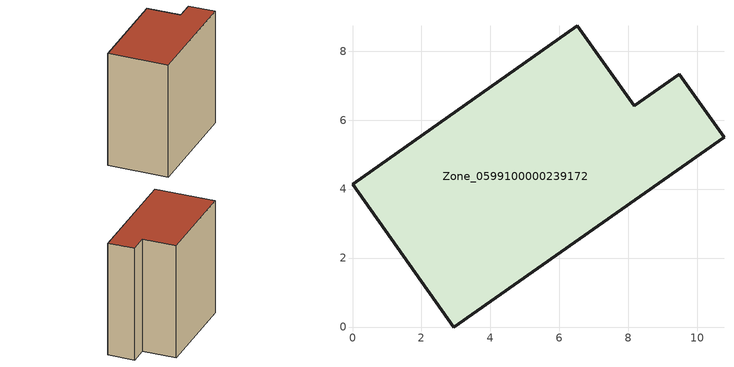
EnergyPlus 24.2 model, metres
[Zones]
Zone_0599100000239172
 floor ground (C_G): 2.93,0 0,4.14 6.52,8.73 8.17,6.41 9.47,7.33 10.77,5.51 z0
 wall outside (C_F): 2.93,0 10.77,5.51 9.47,7.33 8.17,6.41 6.52,8.73 0,4.14 2.93,0 z0:9.9
 roof outside (C_R): 0,4.14 2.93,0 10.77,5.51 9.47,7.33 8.17,6.41 6.52,8.73 z9.9
[BUILDING]
Pand.0599100000239172: North Axis=0; Terrain=City; Loads Convergence Tolerance Value=0.04; Temperature Convergence Tolerance Value=0.4; Solar Distribution=FullExterior; Maximum Number of Warmup Days=25; Minimum Number of Warmup Days=1
[Site:Location]
Rotterdam.The.Hague.AP_ZH_NLD Design_Conditions: Latitude=51.96; Longitude=4.45; Time Zone=1; Elevation=-4.5
[SITE:GROUNDTEMPERATURE:BUILDINGSURFACE]
18, 18, 18, 18, 18, 18, 18, 18, 18, 18, 18, 18
[MATERIAL] Thermal Absorptance=0.9; Solar Absorptance=0.7; Visible Absorptance=0.7
Name | Roughness | Thickness | Conductivity | Density | Specific Heat
G.TI.1946-1964 | MediumSmooth | 0.15 | 1 | 540 | 1210
F.TI.1946-1964 | Rough | 0.3 | 0.857143 | 1920 | 840
R.TI.1946-1964 | MediumRough | 0.2 | 0.277778 | 1500 | 1000
[CONSTRUCTION]
C_G: G.TI.1946-1964
C_F: F.TI.1946-1964
C_R: R.TI.1946-1964
[ZONE]
Zone_0599100000239172: Type=1; Multiplier=1; Ceiling Height=Autocalculate; Volume=Autocalculate; Floor Area=autocalculate; Part of Total Floor Area=Yes
[ZONEINFILTRATION:DESIGNFLOWRATE]
Infil_Zone_0599100000239172: Zone or ZoneList or Space or SpaceList=Zone_0599100000239172; Schedule=AlwaysOn; Design Flow Rate Calculation Method=Flow/Area; Flow Rate per Floor Area=0.003; Constant Term Coefficient=1; Temperature Term Coefficient=0; Velocity Term Coefficient=0; Velocity Squared Term Coefficient=0
[HVACTEMPLATE:ZONE:IDEALLOADSAIRSYSTEM]
Zone_0599100000239172: Maximum Heating Supply Air Temperature=50; Minimum Cooling Supply Air Temperature=13; Maximum Heating Supply Air Humidity Ratio=0.0156; Minimum Cooling Supply Air Humidity Ratio=0.0077; Heating Limit=NoLimit; Cooling Limit=NoLimit; Dehumidification Control Type=ConstantSensibleHeatRatio; Cooling Sensible Heat Ratio=0.7; Dehumidification Setpoint=60; Humidification Control Type=None; Humidification Setpoint=30; Outdoor Air Method=None; Outdoor Air Flow Rate per Person=0.00944; Outdoor Air Flow Rate per Zone Floor Area=0; Outdoor Air Flow Rate per Zone=0; Demand Controlled Ventilation Type=None; Outdoor Air Economizer Type=NoEconomizer; Heat Recovery Type=None; Sensible Heat Recovery Effectiveness=0.7; Latent Heat Recovery Effectiveness=0.65
[ZONECONTROL:THERMOSTAT]
ThermostatControl_Zone_0599100000239172: Zone or ZoneList=Zone_0599100000239172; Control Type Schedule=DualSetpointControlType; Control 1=Thermostat_Zone_0599100000239172; Temperature Difference Between Cutout And Setpoint=0
[THERMOSTATSETPOINT:DUALSETPOINT]
Thermostat_Zone_0599100000239172: Heating Setpoint Temperature Schedule=HeatingSetpoint_Zone_0599100000239172; Cooling Setpoint Temperature Schedule=CoolingSetpoint_Zone_0599100000239172
[SCHEDULE:COMPACT]
HeatingSetpoint_Zone_0599100000239172: Through: 12/31, For: AllDays, Until: 24:00, 21
CoolingSetpoint_Zone_0599100000239172: Through: 12/31, For: AllDays, Until: 24:00, 24
DualSetpointControlType: Through: 12/31, For: AllDays, Until: 24:00, 4
AlwaysOn: Through: 12/31, For: AllDays, Until: 24:00, 1
